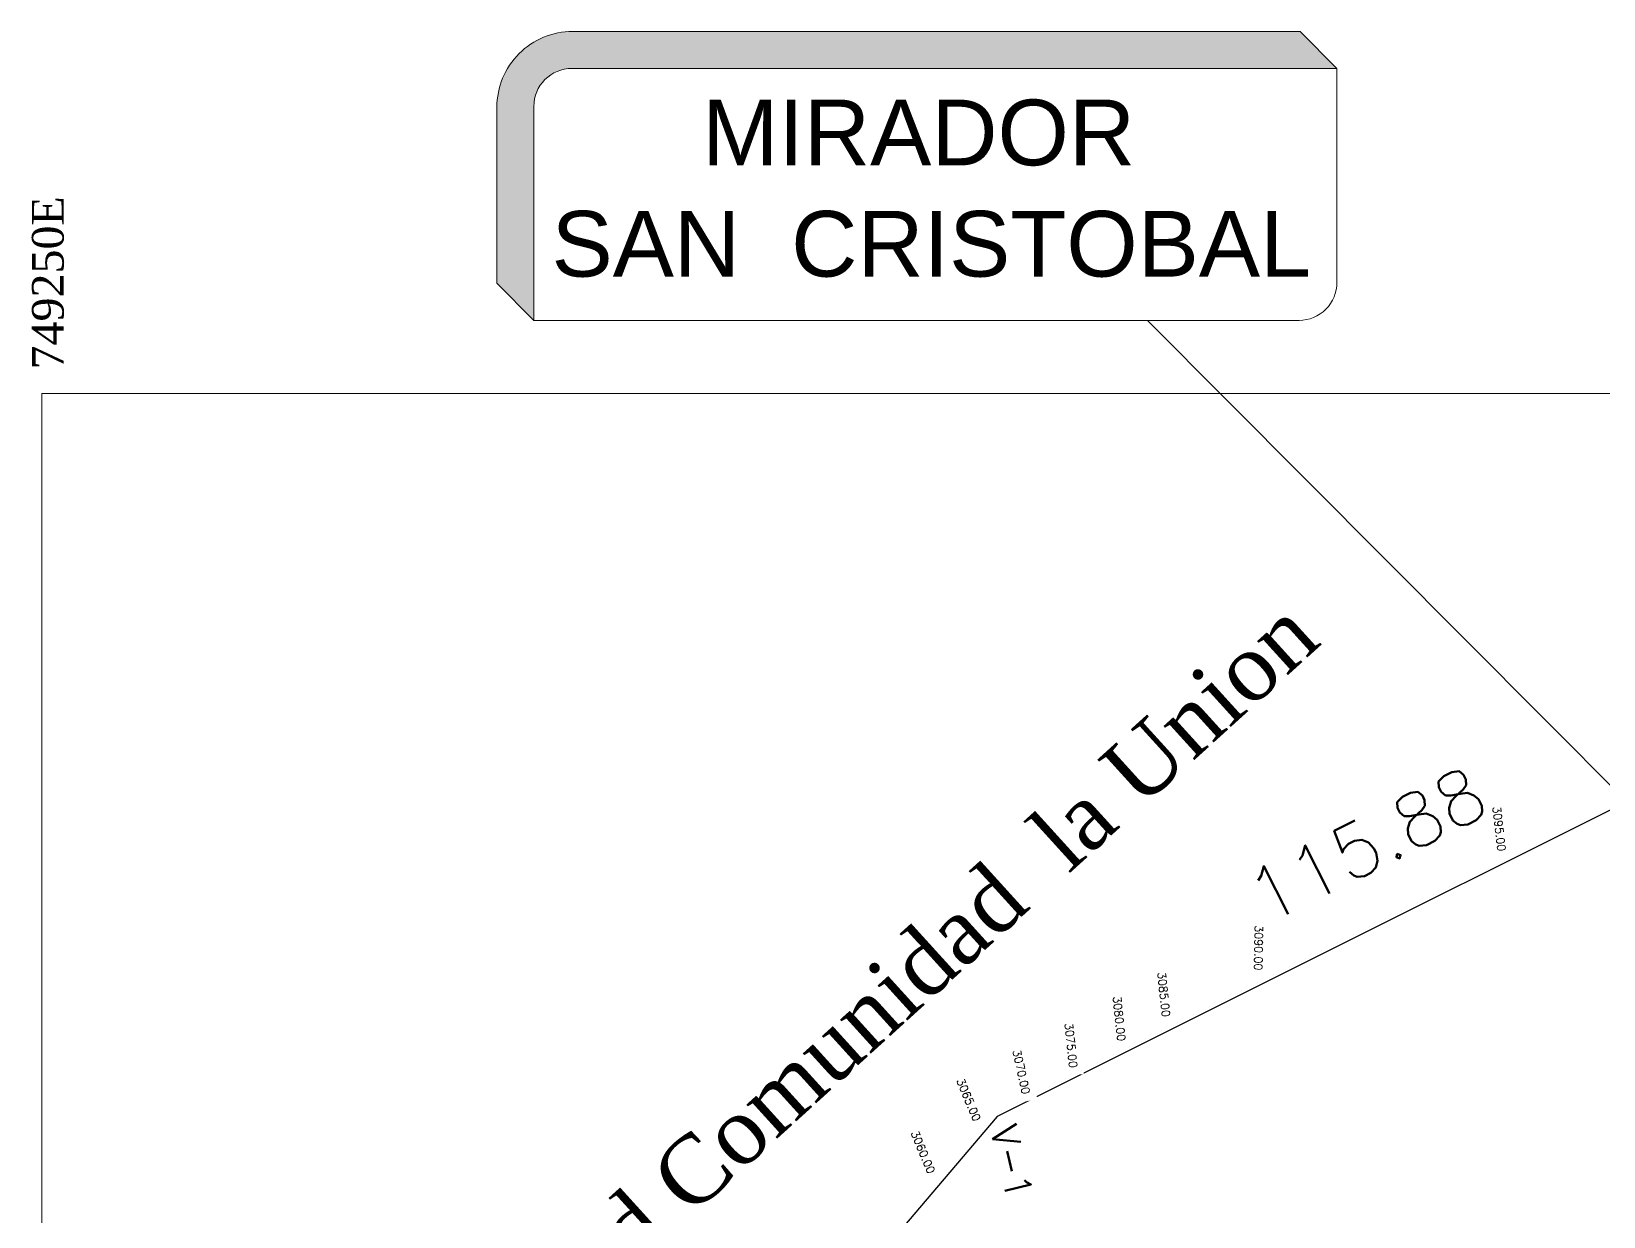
# Model space of a CAD drawing. Header units: metres. Extents: x 706327 to 709352, y 8490049 to 8490642.
# Drawn here: x 707708.7 to 707778.8, y 8490505.6 to 8490558.3 of the extents above; entities that cross this region are included whole.
import ezdxf
from ezdxf.enums import TextEntityAlignment as Align

# ---------------------------------------------------------------- set-up
doc = ezdxf.new("R2010")
doc.units = ezdxf.units.M
for name, color, linetype, lineweight in [('1-blanco', 7, 'Continuous', 25), ('2D Drafting - General_Pen_No__1', 7, 'Continuous', 13), ('auxiliar', 1, 'Continuous', 9), ('CUADROS', 9, 'Continuous', 20), ('Textos', 7, 'Continuous', 25)]:
    doc.layers.add(name, color=color, linetype=linetype, lineweight=lineweight)
for name, color, linetype in [('C-SSWR-PIPE-PATT', 7, 'Continuous'), ('C-TOPO-MAJR', 9, 'Continuous'), ('C-TOPO-MINR-N', 11, 'Continuous')]:
    doc.layers.add(name, color=color, linetype=linetype)
doc.styles.add('ARIAL', font='arial.ttf')
doc.styles.add('L120', font='times.ttf', dxfattribs={"height": 3})
doc.styles.get("Standard").update_dxf_attribs({"font": 'simplex.shx'})

msp = doc.modelspace()

# ---------------------------------------------------------------- hatches: boundary and pattern name
at = {"layer": 'CUADROS'}
h = msp.add_hatch(color=256, dxfattribs=at)
edge = h.paths.add_edge_path()
edge.add_line((707729.4778, 8490547.1351), (707731.1253, 8490545.4807))
edge.add_line((707731.1253, 8490545.4807), (707731.1253, 8490555.0114))
edge.add_arc((707732.8128, 8490555.0114), 1.6875, 450, 540, ccw=False)
edge.add_line((707732.8128, 8490556.6989), (707766.894, 8490556.6989))
edge.add_line((707766.894, 8490556.6989), (707765.2533, 8490558.3464))
edge.add_line((707765.2533, 8490558.3464), (707732.8528, 8490558.3464))
edge.add_arc((707732.8528, 8490554.9714), 3.375, 450, 540)
edge.add_line((707729.4778, 8490554.9714), (707729.4778, 8490547.1351))

# ---------------------------------------------------------------- linework, layer by layer
at = {"layer": 'C-SSWR-PIPE-PATT', "elevation": 5839.497, "flags": 128}
msp.add_lwpolyline([(707838.779, 8490527.4268), (707793.2225, 8490530.7407), (707751.7582, 8490510.0202), (707751.7582, 8490510.0202), (707720.3221, 8490473.0398)], dxfattribs=at)
at = {"layer": 'C-TOPO-MINR-N', "lineweight": 5}
for p, q in [((707709.2064, 8490422.2198, 5839.497), (707709.2064, 8490542.2198, 5839.497)), ((707709.2064, 8490542.2198, 5839.497), (707929.2064, 8490542.2198, 5839.497))]:
    msp.add_line(p, q, dxfattribs=at)
at = {"layer": 'CUADROS', "color": 7, "elevation": 5839.497}
msp.add_lwpolyline([(707731.1253, 8490545.4807), (707729.4778, 8490547.1351), (707729.4778, 8490554.9714, -0.4142136), (707732.8528, 8490558.3464), (707765.2533, 8490558.3464), (707765.2533, 8490558.3464), (707766.894, 8490556.6989)], format="xyb", dxfattribs=at)
msp.add_lwpolyline([(707766.894, 8490556.6989), (707766.894, 8490556.6989), (707766.894, 8490547.1682, -0.4142136), (707765.2065, 8490545.4807), (707765.2065, 8490545.4807), (707731.1253, 8490545.4807), (707731.1253, 8490555.0114, -0.4142136), (707732.8128, 8490556.6989)], format="xyb", close=True, dxfattribs=at)
at = {"layer": 'CUADROS', "color": 7, "elevation": 5839.497, "flags": 128}
msp.add_lwpolyline([(707758.455, 8490545.4807), (707758.455, 8490545.4807), (707758.455, 8490545.4807), (707797.3753, 8490506.3991)], dxfattribs=at)

# ---------------------------------------------------------------- texts
at = {"layer": '1-blanco', "linetype": 'Continuous', "lineweight": 9, "style": 'L120'}
msp.add_text('749250E', height=1.41439, rotation=90, dxfattribs=at).set_placement((707710.6088, 8490551.0074, 5839.497), align=Align.BOTTOM_RIGHT)
at = {"layer": 'Textos', "linetype": 'Continuous', "style": 'ARIAL'}
for s, p in [('MIRADOR ', (707748.8276, 8490553.849, 5839.497)), ('SAN  CRISTOBAL', (707748.8276, 8490548.8924, 5839.497))]:
    msp.add_text(s, height=2.925, dxfattribs=at).set_placement(p, align=Align.MIDDLE)

# ---------------------------------------------------------------- next in the draw order: texts
at = {"layer": 'C-TOPO-MAJR', "color": 34, "linetype": 'Continuous', "lineweight": 0, "char_height": 0.36, "width": 2.146971, "attachment_point": 5, "bg_fill": 3, "box_fill_scale": 1.705556, "bg_fill_color": 256, "bg_fill_true_color": 13158600, "bg_fill_transparency": 0}
for s, insert, rotation in [('3095.00', (707774.118, 8490522.8348, 5837.497), 276.649331), ('3090.00', (707763.4019, 8490517.5331, 5837.497), 268.990378), ('3085.00', (707759.1832, 8490515.4573, 5837.497), 276.014185), ('3080.00', (707757.1958, 8490514.3769, 5837.497), 276.014185), ('3075.00', (707755.0495, 8490513.1869, 5837.497), 276.014185), ('3070.00', (707752.8382, 8490512.0077, 5837.497), 282.398109), ('3060.00', (707748.4568, 8490508.4334, 5837.497), 292.588774)]:
    msp.add_mtext(s, dxfattribs=dict(at, insert=insert, rotation=rotation))

# ---------------------------------------------------------------- next in the draw order: texts
at = {"layer": '2D Drafting - General_Pen_No__1', "insert": (707768.229, 8490522.1279, 5839.497), "char_height": 2.4, "attachment_point": 5, "rotation": 26.552165}
msp.add_mtext('\\A1;115.88', dxfattribs=at)
at = {"layer": 'C-TOPO-MAJR', "color": 34, "linetype": 'Continuous', "lineweight": 0, "insert": (707750.4908, 8490510.7673, 5837.497), "char_height": 0.36, "width": 2.146971, "attachment_point": 5, "rotation": 292.588774, "bg_fill": 3, "box_fill_scale": 1.705556, "bg_fill_color": 256, "bg_fill_true_color": 13158600, "bg_fill_transparency": 0}
msp.add_mtext('3065.00', dxfattribs=at)

# ---------------------------------------------------------------- next in the draw order: texts
at = {"layer": '1-blanco', "linetype": 'Continuous', "lineweight": 9, "style": 'L120'}
msp.add_text('   propiedad Comunidad  la Union ', height=2.917182, rotation=42.224393, dxfattribs=at).set_placement((707767.6721, 8490531.1851, -11678.994), align=Align.BOTTOM_RIGHT)
at = {"layer": 'auxiliar', "insert": (707752.4057, 8490508.0051, 5839.497), "char_height": 1.2, "attachment_point": 5, "rotation": 283.478035}
msp.add_mtext('\\A1;V-1', dxfattribs=at)

doc.saveas('drawing.dxf')
